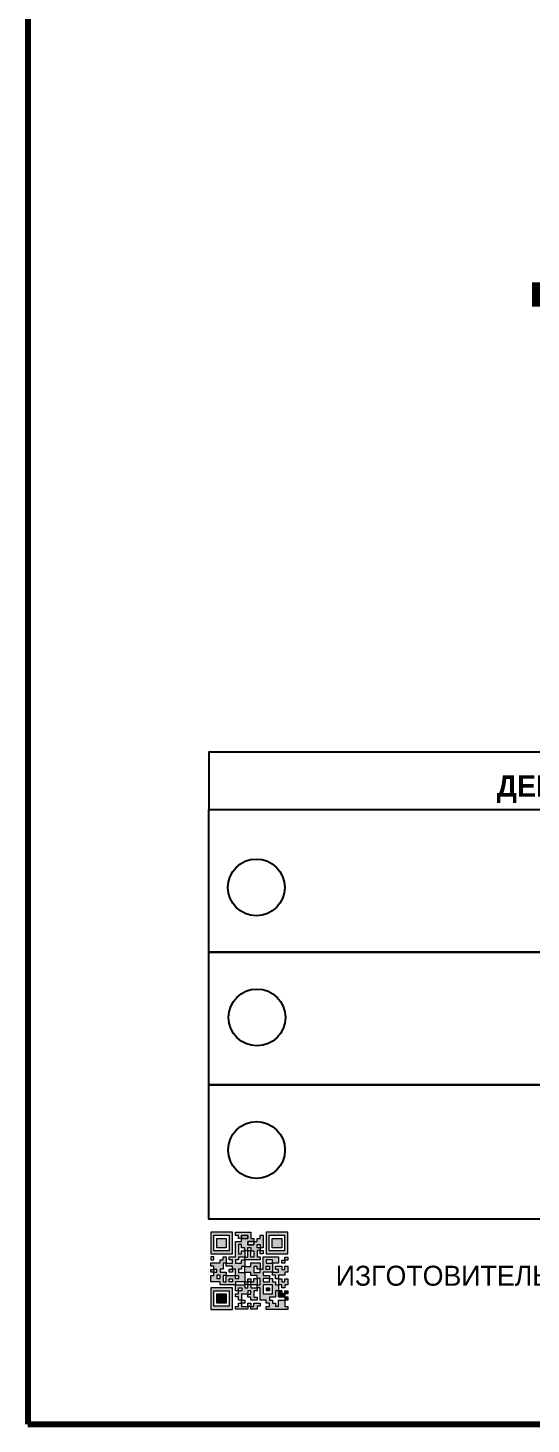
# Model space of a CAD drawing. Header units: millimetres. Extents: x 13114 to 67229, y 22859 to 38520.
# Drawn here: x 28162.5 to 28233, y 24276.1 to 24471.8 of the extents above; entities that cross this region are included whole.
import ezdxf

# ---------------------------------------------------------------- set-up
doc = ezdxf.new("R2010")
doc.units = ezdxf.units.MM
doc.styles.add('обычный', font='arial.ttf')

# ---------------------------------------------------------------- blocks, each defined once
blk = doc.blocks.new('QR')
at = {"lineweight": 0}
h = blk.add_hatch(color=256, dxfattribs=at)
h.dxf.hatch_style = 1
h.paths.add_polyline_path([(9241.16, 2687.38), (9242.01, 2687.38), (9242.01, 2687.83), (9241.59, 2687.83), (9241.59, 2688.68), (9239.45, 2688.68), (9239.45, 2688.25), (9239.86, 2688.25), (9239.86, 2687.83), (9240.29, 2687.83), (9240.29, 2688.25), (9241.16, 2688.25), (9241.16, 2687.83), (9240.29, 2687.83), (9240.29, 2687.38), (9239.45, 2687.38), (9239.45, 2685.22), (9238.57, 2685.22), (9238.57, 2684.8), (9239.02, 2684.8), (9239.02, 2684.37), (9238.13, 2684.37), (9238.13, 2683.92), (9239.02, 2683.92), (9239.02, 2683.5), (9239.44, 2683.5), (9239.44, 2682.64), (9239.87, 2682.64), (9239.87, 2682.18), (9239.44, 2682.18), (9239.44, 2682.64), (9238.13, 2682.64), (9238.13, 2681.76), (9237.71, 2681.76), (9237.71, 2682.64), (9238.13, 2682.64), (9238.13, 2683.07), (9237.27, 2683.07), (9237.27, 2683.51), (9237.71, 2683.51), (9237.71, 2684.37), (9238.13, 2684.37), (9238.13, 2685.22), (9237.71, 2685.22), (9237.71, 2684.8), (9237.28, 2684.8), (9237.28, 2684.38), (9235.98, 2684.38), (9235.98, 2683.92), (9236.4, 2683.92), (9236.4, 2683.49), (9236.84, 2683.49), (9236.84, 2683.07), (9236.4, 2683.07), (9236.4, 2682.64), (9235.98, 2682.64), (9235.98, 2681.76), (9237.29, 2681.76), (9237.29, 2681.33), (9239.43, 2681.33), (9239.43, 2681.76), (9240.74, 2681.76), (9240.74, 2683.05), (9239.87, 2683.05), (9239.87, 2683.5), (9240.29, 2683.5), (9240.29, 2683.91), (9240.74, 2683.91), (9240.74, 2684.81), (9240.29, 2684.81), (9240.29, 2684.79), (9240.29, 2684.37), (9239.45, 2684.37), (9239.45, 2684.8), (9239.87, 2684.8), (9239.87, 2685.21), (9240.74, 2685.21), (9240.74, 2686.1), (9240.29, 2686.1), (9240.29, 2685.64), (9239.86, 2685.64), (9239.86, 2686.95), (9240.29, 2686.95), (9240.29, 2686.52), (9240.74, 2686.52), (9240.74, 2686.1), (9241.16, 2686.1), (9241.16, 2686.53), (9241.59, 2686.53), (9241.59, 2686.1), (9242.02, 2686.1), (9242.02, 2685.21), (9241.59, 2685.21), (9241.59, 2686.1), (9241.16, 2686.1), (9241.16, 2685.21), (9240.74, 2685.21), (9240.74, 2684.81), (9242.89, 2684.81), (9242.89, 2685.22), (9242.47, 2685.22), (9242.47, 2686.11), (9242.89, 2686.11), (9242.89, 2686.52), (9242.46, 2686.52), (9242.46, 2686.95), (9242.89, 2686.95), (9242.89, 2686.52), (9243.32, 2686.52), (9243.32, 2688.26), (9242.9, 2688.26), (9242.9, 2687.83), (9242.47, 2687.83), (9242.47, 2687.38), (9242.01, 2687.38), (9242.01, 2686.94), (9241.16, 2686.94)])
h.paths.add_polyline_path([(9239.02, 2682.18), (9239.02, 2681.76), (9238.54, 2681.76), (9238.54, 2682.18)], flags=16)
h.paths.add_polyline_path([(9237.27, 2682.65), (9237.27, 2682.19), (9236.83, 2682.19), (9236.83, 2682.65)], flags=16)
h = blk.add_hatch(color=256, dxfattribs=at)
h.dxf.hatch_style = 1
h.paths.add_polyline_path([(9238.15, 2687.83), (9236.83, 2687.83), (9236.83, 2686.52), (9238.15, 2686.52)], flags=0)
h.paths.add_polyline_path([(9239.01, 2685.65), (9239.01, 2688.68), (9235.98, 2688.68), (9235.98, 2685.65)])
h.paths.add_polyline_path([(9236.41, 2686.1), (9236.41, 2688.26), (9238.56, 2688.26), (9238.56, 2686.1)], flags=16)
h.paths.add_polyline_path([(9236.83, 2686.52), (9236.83, 2687.83), (9238.15, 2687.83), (9238.15, 2686.52)], flags=0)
h = blk.add_hatch(color=256, dxfattribs=at)
h.dxf.hatch_style = 1
h.paths.add_polyline_path([(9238.15, 2686.52), (9238.15, 2687.83), (9236.83, 2687.83), (9236.83, 2686.52)])
h.paths.add_polyline_path([(9245.91, 2686.52), (9245.91, 2687.83), (9244.59, 2687.83), (9244.59, 2686.52)], flags=0)
h.paths.add_polyline_path([(9246.77, 2685.65), (9246.77, 2688.68), (9243.74, 2688.68), (9243.74, 2685.65)])
h.paths.add_polyline_path([(9244.17, 2686.1), (9244.17, 2688.26), (9246.32, 2688.26), (9246.32, 2686.1)], flags=16)
h.paths.add_polyline_path([(9244.59, 2686.52), (9244.59, 2687.83), (9245.91, 2687.83), (9245.91, 2686.52)], flags=0)
h = blk.add_hatch(color=256, dxfattribs=at)
h.dxf.hatch_style = 1
h.paths.add_polyline_path([(9240.75, 2681.76), (9240.75, 2681.35), (9241.17, 2681.35), (9241.17, 2681.76)])
h.paths.add_polyline_path([(9241.6, 2682.18), (9241.17, 2682.18), (9241.17, 2681.76), (9241.6, 2681.76)])
h.paths.add_polyline_path([(9242.47, 2681.34), (9242.47, 2682.19), (9242.02, 2682.19), (9242.02, 2681.76), (9241.6, 2681.76), (9241.6, 2681.34)])
h.paths.add_polyline_path([(9239.87, 2678.3), (9239.44, 2678.3), (9239.44, 2677.89), (9241.17, 2677.89), (9241.17, 2678.3), (9240.28, 2678.3), (9240.28, 2678.73), (9239.87, 2678.73)])
h.paths.add_polyline_path([(9240.75, 2678.73), (9240.75, 2679.19), (9240.28, 2679.19), (9240.28, 2678.73)])
h.paths.add_polyline_path([(9241.6, 2678.73), (9241.17, 2678.73), (9241.17, 2678.3), (9241.6, 2678.3)])
h.paths.add_polyline_path([(9242.02, 2678.3), (9241.6, 2678.3), (9241.6, 2677.89), (9242.48, 2677.89), (9242.48, 2678.31), (9242.9, 2678.31), (9242.9, 2678.73), (9242.02, 2678.73)])
h.paths.add_polyline_path([(9246.36, 2684.37), (9246.36, 2684.79), (9245.93, 2684.79), (9245.93, 2684.37)])
h.paths.add_polyline_path([(9246.78, 2685.2), (9246.36, 2685.2), (9246.36, 2684.79), (9246.78, 2684.79)])
h.paths.add_polyline_path([(9245.91, 2687.83), (9244.59, 2687.83), (9244.59, 2686.52), (9245.91, 2686.52)])
h = blk.add_hatch(color=256, dxfattribs=at)
h.dxf.hatch_style = 1
h.paths.add_polyline_path([(9243.32, 2686.11), (9242.89, 2686.11), (9242.89, 2685.64), (9243.32, 2685.64)])
h.paths.add_polyline_path([(9239.02, 2683.07), (9239.02, 2683.5), (9238.56, 2683.5), (9238.56, 2683.07)])
h.paths.add_polyline_path([(9236.4, 2684.8), (9236.4, 2685.22), (9235.98, 2685.22), (9235.98, 2684.8)])
h.paths.add_polyline_path([(9236.4, 2683.07), (9236.4, 2683.49), (9235.98, 2683.49), (9235.98, 2683.07)])
h = blk.add_hatch(color=256, dxfattribs=at)
h.dxf.hatch_style = 1
h.paths.add_polyline_path([(9243.32, 2682.64), (9243.32, 2683.07), (9244.62, 2683.07), (9244.62, 2684.37), (9243.74, 2684.37), (9243.74, 2684.8), (9244.62, 2684.8), (9244.62, 2684.37), (9245.48, 2684.37), (9245.48, 2685.22), (9243.32, 2685.22), (9243.32, 2683.5), (9242.89, 2683.5), (9242.89, 2683.06), (9242.01, 2683.06), (9242.01, 2683.91), (9242.47, 2683.91), (9242.47, 2683.5), (9242.89, 2683.5), (9242.89, 2684.38), (9241.59, 2684.38), (9241.59, 2683.91), (9240.74, 2683.91), (9240.74, 2683.05), (9241.59, 2683.05), (9241.59, 2682.64), (9242.47, 2682.64), (9242.47, 2682.19), (9242.91, 2682.19), (9242.91, 2681.34), (9242.48, 2681.34), (9242.48, 2680.91), (9242.91, 2680.91), (9242.91, 2679.17), (9243.75, 2679.17), (9243.75, 2678.73), (9244.2, 2678.73), (9244.2, 2678.3), (9243.75, 2678.3), (9243.75, 2677.88), (9246.78, 2677.88), (9246.78, 2678.3), (9246.35, 2678.3), (9246.35, 2679.19), (9245.48, 2679.19), (9245.48, 2678.31), (9245.05, 2678.31), (9245.05, 2678.73), (9244.62, 2678.73), (9244.62, 2679.19), (9244.2, 2679.19), (9244.2, 2679.61), (9245.05, 2679.61), (9245.05, 2680.46), (9245.48, 2680.46), (9245.48, 2681.34), (9245.04, 2681.34), (9245.04, 2681.76), (9244.63, 2681.76), (9244.63, 2682.19), (9244.21, 2682.19), (9244.21, 2681.76), (9243.32, 2681.76), (9243.32, 2682.19), (9244.21, 2682.19), (9244.21, 2682.64)])
h.paths.add_polyline_path([(9243.75, 2683.49), (9243.75, 2683.92), (9244.21, 2683.92), (9244.21, 2683.49)], flags=16)
h.paths.add_polyline_path([(9243.32, 2681.34), (9244.63, 2681.34), (9244.63, 2680.04), (9243.32, 2680.04)], flags=16)
h.paths.add_polyline_path([(9243.76, 2680.89), (9244.18, 2680.89), (9244.18, 2680.48), (9243.76, 2680.48)], flags=0)
h = blk.add_hatch(color=256, dxfattribs=at)
h.dxf.hatch_style = 1
h.paths.add_polyline_path([(9246.36, 2683.07), (9246.78, 2683.07), (9246.78, 2683.92), (9246.36, 2683.92), (9246.36, 2683.49), (9245.92, 2683.49), (9245.92, 2683.92), (9245.06, 2683.92), (9245.06, 2683.49), (9245.48, 2683.49), (9245.48, 2683.07), (9244.62, 2683.07), (9244.62, 2682.65), (9245.05, 2682.65), (9245.05, 2682.18), (9245.48, 2682.18), (9245.48, 2682.65), (9246.36, 2682.65)])
h.paths.add_polyline_path([(9246.78, 2682.18), (9246.36, 2682.18), (9246.36, 2681.75), (9245.92, 2681.75), (9245.92, 2682.18), (9245.48, 2682.18), (9245.48, 2681.34), (9245.48, 2681.34), (9245.94, 2681.34), (9245.94, 2680.91), (9246.36, 2680.91), (9246.36, 2681.34), (9246.78, 2681.34)])
h = blk.add_hatch(color=256, dxfattribs=at)
h.dxf.hatch_style = 1
h.paths.add_polyline_path([(9242.02, 2680.46), (9242.48, 2680.46), (9242.48, 2680.91), (9241.58, 2680.91), (9241.58, 2681.35), (9241.17, 2681.35), (9241.17, 2680.91), (9240.75, 2680.91), (9240.75, 2681.33), (9239.43, 2681.33), (9239.43, 2680.46), (9239.86, 2680.46), (9239.86, 2680.92), (9240.3, 2680.92), (9240.3, 2680.46), (9239.86, 2680.46), (9239.86, 2680.04), (9239.44, 2680.04), (9239.44, 2679.62), (9239.86, 2679.62), (9239.86, 2679.19), (9240.29, 2679.19), (9240.29, 2680.03), (9241.18, 2680.03), (9241.18, 2680.47), (9241.6, 2680.47), (9241.6, 2680.03), (9241.18, 2680.03), (9241.18, 2679.61), (9241.6, 2679.61), (9241.6, 2679.19), (9242.47, 2679.19), (9242.47, 2679.6), (9242.02, 2679.6)])
h = blk.add_hatch(color=256, dxfattribs=at)
h.dxf.hatch_style = 1
h.paths.add_polyline_path([(9235.98, 2680.9), (9235.98, 2677.86), (9239.02, 2677.86), (9239.02, 2680.9)])
h.paths.add_polyline_path([(9238.57, 2680.48), (9238.57, 2678.32), (9236.41, 2678.32), (9236.41, 2680.48)], flags=16)
h.paths.add_polyline_path([(9238.15, 2680.05), (9238.15, 2678.74), (9236.83, 2678.74), (9236.83, 2680.05)], flags=0)
h = blk.add_hatch(color=256, dxfattribs=at)
h.dxf.hatch_style = 1
h.paths.add_polyline_path([(9238.15, 2680.05), (9236.83, 2680.05), (9236.83, 2678.74), (9238.15, 2678.74)])
h = blk.add_hatch(color=256, dxfattribs=at)
h.dxf.hatch_style = 1
h.paths.add_polyline_path([(9244.18, 2680.48), (9244.18, 2680.89), (9243.76, 2680.89), (9243.76, 2680.48)])
h = blk.add_hatch(color=256, dxfattribs=at)
h.dxf.hatch_style = 1
h.paths.add_polyline_path([(9245.93, 2680.04), (9245.93, 2680.46), (9245.48, 2680.46), (9245.48, 2679.62), (9246.35, 2679.62), (9246.35, 2680.04)])
h.paths.add_polyline_path([(9246.78, 2680.04), (9246.78, 2680.46), (9246.35, 2680.46), (9246.35, 2680.04)])
h.paths.add_polyline_path([(9246.78, 2679.18), (9246.78, 2679.62), (9246.35, 2679.62), (9246.35, 2679.18)])
for points in [[(9237.71, 2685.22), (9238.13, 2685.22), (9238.13, 2684.37), (9237.71, 2684.37), (9237.71, 2683.51), (9237.27, 2683.51), (9237.27, 2683.07), (9238.13, 2683.07), (9238.13, 2682.64), (9237.71, 2682.64), (9237.71, 2681.76), (9238.13, 2681.76), (9238.13, 2682.64), (9239.44, 2682.64), (9239.44, 2683.5), (9239.02, 2683.5), (9239.02, 2683.07), (9238.56, 2683.07), (9238.56, 2683.5), (9239.02, 2683.5), (9239.02, 2683.92), (9238.13, 2683.92), (9238.13, 2684.37), (9239.02, 2684.37), (9239.02, 2684.8), (9238.57, 2684.8), (9238.57, 2685.22), (9239.45, 2685.22), (9239.45, 2687.38), (9240.29, 2687.38), (9240.29, 2687.83), (9239.86, 2687.83), (9239.86, 2688.25), (9239.45, 2688.25), (9239.45, 2688.68), (9241.59, 2688.68), (9241.59, 2687.83), (9242.01, 2687.83), (9242.01, 2687.38), (9242.47, 2687.38), (9242.47, 2687.83), (9242.9, 2687.83), (9242.9, 2688.26), (9243.32, 2688.26), (9243.32, 2686.52), (9242.89, 2686.52), (9242.89, 2686.11), (9243.32, 2686.11), (9243.32, 2685.64), (9242.89, 2685.64), (9242.89, 2686.11), (9242.47, 2686.11), (9242.47, 2685.22), (9242.89, 2685.22), (9242.89, 2684.81), (9240.74, 2684.81), (9240.74, 2683.91), (9241.59, 2683.91), (9241.59, 2684.38), (9242.89, 2684.38), (9242.89, 2683.5), (9242.47, 2683.5), (9242.47, 2683.91), (9242.01, 2683.91), (9242.01, 2683.06), (9242.89, 2683.06), (9242.89, 2683.5), (9243.32, 2683.5), (9243.32, 2685.22), (9245.48, 2685.22), (9245.48, 2684.37), (9244.62, 2684.37), (9244.62, 2683.07), (9245.48, 2683.07), (9245.48, 2683.49), (9245.06, 2683.49), (9245.06, 2683.92), (9245.92, 2683.92), (9245.92, 2683.49), (9246.36, 2683.49), (9246.36, 2683.92), (9246.78, 2683.92), (9246.78, 2683.07), (9246.36, 2683.07), (9246.36, 2682.65), (9245.48, 2682.65), (9245.48, 2682.18), (9245.92, 2682.18), (9245.92, 2681.75), (9246.36, 2681.75), (9246.36, 2682.18), (9246.78, 2682.18), (9246.78, 2681.34), (9246.36, 2681.34), (9246.36, 2680.91), (9245.94, 2680.91), (9245.94, 2681.34), (9245.48, 2681.34), (9245.48, 2680.46), (9245.93, 2680.46), (9245.93, 2680.04), (9246.35, 2680.04), (9246.35, 2680.46), (9246.78, 2680.46), (9246.78, 2680.04), (9246.78, 2680.04), (9246.35, 2680.04), (9246.35, 2679.62), (9246.78, 2679.62), (9246.78, 2679.18), (9246.35, 2679.18), (9246.35, 2678.3), (9246.78, 2678.3), (9246.78, 2677.88), (9243.75, 2677.88), (9243.75, 2678.3), (9244.2, 2678.3), (9244.2, 2678.73), (9243.75, 2678.73), (9243.75, 2679.17), (9242.91, 2679.17), (9242.91, 2680.91), (9242.48, 2680.91), (9242.48, 2680.46), (9242.02, 2680.46), (9242.02, 2679.6), (9242.47, 2679.6), (9242.47, 2679.19), (9241.6, 2679.19), (9241.6, 2679.61), (9241.18, 2679.61), (9241.18, 2680.03), (9240.29, 2680.03), (9240.29, 2679.19), (9240.75, 2679.19), (9240.75, 2678.73), (9240.28, 2678.73), (9240.28, 2678.3), (9241.17, 2678.3), (9241.17, 2678.73), (9241.6, 2678.73), (9241.6, 2678.3), (9242.02, 2678.3), (9242.02, 2678.73), (9242.9, 2678.73), (9242.9, 2678.31), (9242.48, 2678.31), (9242.48, 2677.89), (9241.6, 2677.89), (9241.6, 2678.3), (9241.17, 2678.3), (9241.17, 2677.89), (9239.44, 2677.89), (9239.44, 2678.3), (9239.87, 2678.3), (9239.87, 2678.73), (9240.28, 2678.73), (9240.28, 2679.19), (9240.29, 2679.19), (9239.86, 2679.19), (9239.86, 2679.62), (9239.44, 2679.62), (9239.44, 2680.04), (9239.86, 2680.04), (9239.86, 2680.46), (9239.43, 2680.46), (9239.43, 2681.33), (9237.29, 2681.33), (9237.29, 2681.76), (9235.98, 2681.76), (9235.98, 2682.64), (9236.4, 2682.64), (9236.4, 2683.07), (9235.98, 2683.07), (9235.98, 2683.49), (9236.4, 2683.49), (9236.4, 2683.92), (9235.98, 2683.92), (9235.98, 2684.38), (9237.28, 2684.38), (9237.28, 2684.8), (9237.71, 2684.8), (9237.71, 2685.22), (9237.92, 2685.22)], [(9240.74, 2686.1), (9240.74, 2686.52), (9240.29, 2686.52), (9240.29, 2686.95), (9239.86, 2686.95), (9239.86, 2685.64), (9240.29, 2685.64), (9240.29, 2686.1), (9240.74, 2686.1), (9240.74, 2686.52)], [(9240.74, 2685.21), (9239.87, 2685.21), (9239.87, 2684.8), (9239.45, 2684.8), (9239.45, 2684.37), (9240.29, 2684.37), (9240.29, 2684.79), (9240.29, 2684.81), (9240.74, 2684.81), (9240.74, 2685.21), (9239.87, 2685.21)], [(9240.74, 2683.05), (9240.74, 2681.76), (9239.43, 2681.76), (9239.43, 2681.33), (9240.75, 2681.33), (9240.75, 2681.35), (9240.75, 2680.91), (9241.17, 2680.91), (9241.17, 2681.35), (9241.58, 2681.35), (9241.58, 2680.91), (9242.48, 2680.91), (9242.48, 2681.34), (9242.91, 2681.34), (9242.91, 2682.19), (9242.47, 2682.19), (9242.47, 2682.64), (9241.59, 2682.64), (9241.59, 2683.05), (9240.74, 2683.05)], [(9240.74, 2683.91), (9240.29, 2683.91), (9240.29, 2683.5), (9239.87, 2683.5), (9239.87, 2683.05), (9240.74, 2683.05), (9240.74, 2683.91)], [(9244.62, 2683.07), (9243.32, 2683.07), (9243.32, 2682.64), (9244.21, 2682.64), (9244.21, 2682.19), (9243.32, 2682.19), (9243.32, 2681.76), (9244.21, 2681.76), (9244.21, 2682.19), (9244.63, 2682.19), (9244.63, 2681.76), (9245.04, 2681.76), (9245.04, 2681.34), (9245.48, 2681.34)], [(9244.62, 2684.37), (9244.62, 2684.8), (9243.74, 2684.8), (9243.74, 2684.37), (9244.62, 2684.37)], [(9245.48, 2682.18), (9245.05, 2682.18), (9245.05, 2682.65), (9244.62, 2682.65), (9244.62, 2683.07)], [(9241.6, 2681.76), (9242.02, 2681.76), (9242.02, 2682.19), (9242.47, 2682.19), (9242.47, 2681.34), (9241.6, 2681.34), (9241.6, 2681.76)], [(9245.48, 2682.18), (9245.48, 2681.34)], [(9239.86, 2680.46), (9239.86, 2680.92), (9240.3, 2680.92), (9240.3, 2680.46), (9239.86, 2680.46)], [(9245.48, 2680.46), (9245.05, 2680.46), (9245.05, 2679.61), (9244.2, 2679.61), (9244.2, 2679.19), (9244.62, 2679.19), (9244.62, 2678.73), (9245.05, 2678.73), (9245.05, 2678.31), (9245.48, 2678.31), (9245.48, 2679.19), (9246.35, 2679.19), (9246.35, 2679.07)], [(9246.35, 2679.62), (9245.48, 2679.62), (9245.48, 2680.46)], [(9245.48, 2680.46), (9245.48, 2679.62), (9246.35, 2679.62), (9246.35, 2680.04), (9245.93, 2680.04), (9245.93, 2680.46), (9245.48, 2680.46), (9245.48, 2679.62)], [(9246.35, 2679.62), (9246.35, 2679.18)]]:
    blk.add_lwpolyline(points, dxfattribs=at)
for points in [[(9235.98, 2685.65), (9239.01, 2685.65), (9239.01, 2688.68), (9235.98, 2688.68)], [(9236.41, 2688.26), (9238.56, 2688.26), (9238.56, 2686.1), (9236.41, 2686.1)], [(9236.83, 2687.83), (9238.15, 2687.83), (9238.15, 2686.52), (9236.83, 2686.52)], [(9240.29, 2687.83), (9241.16, 2687.83), (9241.16, 2688.25), (9240.29, 2688.25)], [(9240.29, 2688.25), (9241.16, 2688.25), (9241.16, 2687.83), (9240.29, 2687.83)], [(9242.01, 2687.38), (9241.16, 2687.38), (9241.16, 2686.94), (9242.01, 2686.94)], [(9241.16, 2687.38), (9242.01, 2687.38), (9242.01, 2686.94), (9241.16, 2686.94)], [(9242.89, 2686.52), (9242.46, 2686.52), (9242.46, 2686.95), (9242.89, 2686.95)], [(9243.74, 2685.65), (9246.77, 2685.65), (9246.77, 2688.68), (9243.74, 2688.68)], [(9244.17, 2688.26), (9246.32, 2688.26), (9246.32, 2686.1), (9244.17, 2686.1)], [(9244.59, 2687.83), (9245.91, 2687.83), (9245.91, 2686.52), (9244.59, 2686.52)], [(9235.98, 2684.8), (9236.4, 2684.8), (9236.4, 2685.22), (9235.98, 2685.22)], [(9241.16, 2686.1), (9240.74, 2686.1), (9240.74, 2685.21), (9241.16, 2685.21)], [(9241.16, 2686.53), (9241.59, 2686.53), (9241.59, 2686.1), (9241.16, 2686.1)], [(9241.59, 2686.1), (9242.02, 2686.1), (9242.02, 2685.21), (9241.59, 2685.21)], [(9246.36, 2685.2), (9246.78, 2685.2), (9246.78, 2684.79), (9246.36, 2684.79)], [(9236.4, 2683.07), (9236.84, 2683.07), (9236.84, 2683.49), (9236.4, 2683.49)], [(9243.75, 2683.92), (9244.21, 2683.92), (9244.21, 2683.49), (9243.75, 2683.49)], [(9245.93, 2684.79), (9246.36, 2684.79), (9246.36, 2684.37), (9245.93, 2684.37)], [(9236.83, 2682.19), (9237.27, 2682.19), (9237.27, 2682.65), (9236.83, 2682.65)], [(9238.54, 2682.18), (9239.02, 2682.18), (9239.02, 2681.76), (9238.54, 2681.76)], [(9239.44, 2682.64), (9239.87, 2682.64), (9239.87, 2682.18), (9239.44, 2682.18)], [(9240.75, 2681.76), (9241.17, 2681.76), (9241.17, 2681.35), (9240.75, 2681.35)], [(9241.17, 2682.18), (9241.6, 2682.18), (9241.6, 2681.76), (9241.17, 2681.76)], [(9243.32, 2680.04), (9244.63, 2680.04), (9244.63, 2681.34), (9243.32, 2681.34)], [(9235.98, 2677.86), (9239.02, 2677.86), (9239.02, 2680.9), (9235.98, 2680.9)], [(9236.41, 2680.48), (9238.57, 2680.48), (9238.57, 2678.32), (9236.41, 2678.32)], [(9236.83, 2680.05), (9238.15, 2680.05), (9238.15, 2678.74), (9236.83, 2678.74)], [(9241.18, 2680.03), (9241.6, 2680.03), (9241.6, 2680.47), (9241.18, 2680.47)], [(9243.76, 2680.89), (9244.18, 2680.89), (9244.18, 2680.48), (9243.76, 2680.48)]]:
    blk.add_lwpolyline(points, close=True, dxfattribs=at)

msp = doc.modelspace()

# ---------------------------------------------------------------- linework, layer by layer
at = {"color": 6, "lineweight": 100}
msp.add_lwpolyline([(28162.5, 24276.11), (28762.5, 24276.11), (28762.5, 24671.11), (28162.5, 24671.11)], close=True, dxfattribs=at)
at = {"lineweight": 0, "const_width": 3.4}
msp.add_lwpolyline([(28286.98, 24422.11), (28240.52, 24422.11), (28240.52, 24434.44), (28233.12, 24434.44)], dxfattribs=at)
for points in [[(28187.86, 24362.25), (28331.63, 24362.25), (28331.63, 24370.3), (28187.86, 24370.3)], [(28187.86, 24362.25), (28331.63, 24362.25), (28331.63, 24304.85), (28187.86, 24304.85)]]:
    msp.add_lwpolyline(points, close=True)
for points in [[(28246.28, 24342.25), (28187.86, 24342.25), (28331.63, 24342.25)], [(28246.28, 24323.68), (28187.86, 24323.68), (28331.63, 24323.68)]]:
    msp.add_lwpolyline(points)
for centre in [(28194.49, 24351.33), (28194.58, 24333.1), (28194.52, 24314.52)]:
    msp.add_circle(centre, 3.98)

# ---------------------------------------------------------------- block references
at = {"color": 22, "lineweight": 100, "true_color": 0xbb1e10}
msp.add_blockref('QR', (18952.14, 21614.31), dxfattribs=at)

# ---------------------------------------------------------------- texts
at = {"lineweight": 0, "attachment_point": 5, "style": 'обычный'}
for s, insert, char_height, width in [('{\\fProxima Nova Rg|b1|i0|c204|p2;ДЕЙСТВИЯ ПРИ ПОЖАРЕ: СОХРАНЯЙТЕ СПОКОЙСТВИЕ\\H1.6644x; }', (28285.03, 24365.12), 3, 175.1736), ('\\pi-8.4,l8.4,t8.4;{\\fProxima Nova Rg|b0|i0|c204|p2;ИЗГОТОВИТЕЛЬ: ИП АНДРЕЕВ А. А.\\fProxima Nova Rg|b0|i0|c0|p2; \\fProxima Nova Rg|b0|i0|c204|p2;ФП-24 - 2022/ 200-25-1440 ГОСТ 34428-2018-Е\\H1.2266x; }', (28279.65, 24296.5), 2.8, 191.3484)]:
    msp.add_mtext(s, dxfattribs=dict(at, insert=insert, char_height=char_height, width=width))

doc.saveas('drawing.dxf')
